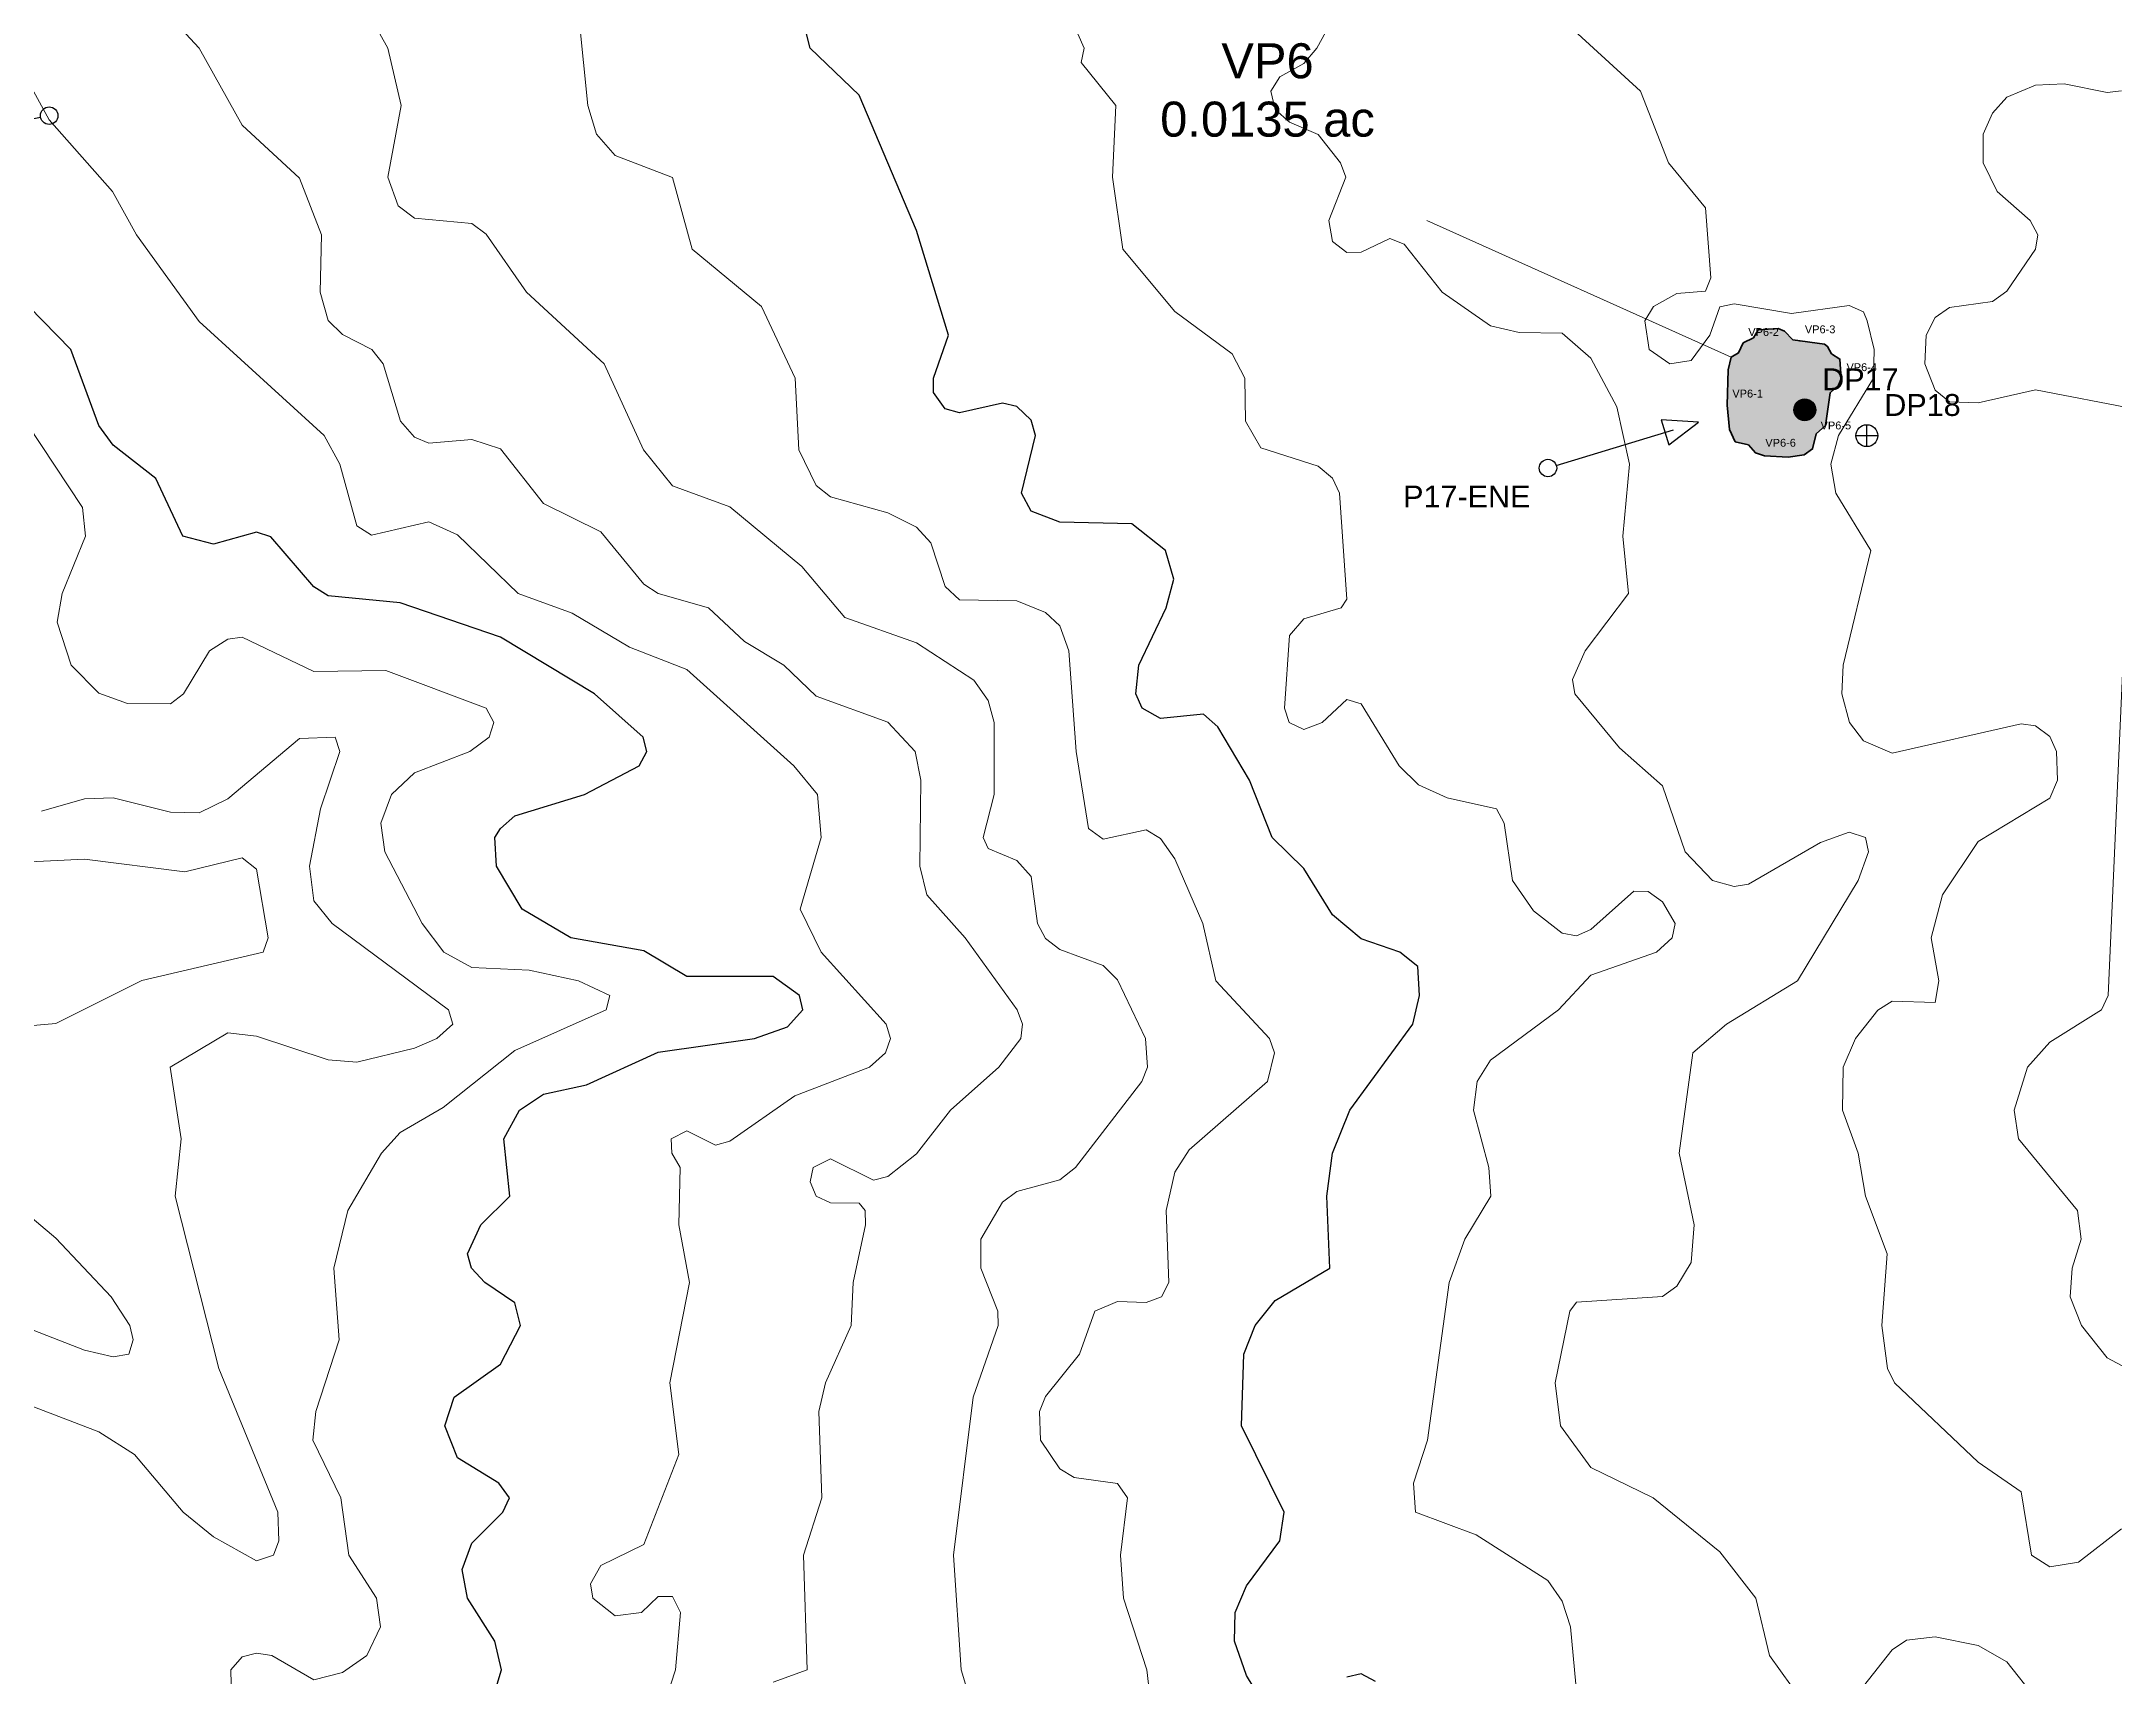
# Model space of a CAD drawing. Extents: x 6810325 to 6812275, y 1878569 to 1880689.
# Drawn here: x 6811402.1 to 6811876.2, y 1879018.4 to 1879392.1 of the extents above; entities that cross this region are included whole.
import ezdxf
from ezdxf.enums import TextEntityAlignment as Align

# ---------------------------------------------------------------- set-up
doc = ezdxf.new("R2010")
doc.units = 21
doc.header["$LTSCALE"] = 10
doc.header["$MEASUREMENT"] = 0
for name, color, linetype, lineweight in [('ANNO-LABELS', 7, 'CONTINUOUS', 18), ('ANNO-POINT-LABELS', 7, 'CONTINUOUS', 13), ('TOPO-CONTOUR-MAJOR', 34, 'CONTINUOUS', 30), ('TOPO-CONTOUR-MINOR', 36, 'CONTINUOUS', 13), ('WETL-DATA-POINT', 7, 'CONTINUOUS', 25), ('WETL-FLAG', 2, 'CONTINUOUS', 13), ('WETL-FLAG-ID', 8, 'CONTINUOUS', 13), ('WETL-PHOTO-POINT', 30, 'CONTINUOUS', 25), ('WETL-VERNAL-POOL', 6, 'CONTINUOUS', 35)]:
    doc.layers.add(name, color=color, linetype=linetype, lineweight=lineweight)
doc.layers.add('WETL-VERNAL-POOL-HATCH', color=221, linetype='CONTINUOUS', lineweight=13, transparency=0.5)
doc.styles.add('LABEL', font='arial.ttf')

# ---------------------------------------------------------------- blocks, each defined once
blk = doc.blocks.new('DP_WETLAND')
at = {"lineweight": -2}
h = blk.add_hatch(color=0, dxfattribs=at)
h.dxf.hatch_style = 1
edge = h.paths.add_edge_path()
edge.add_arc((0, 0), 2.5, 0, 360)
at = {"color": 0, "lineweight": -2}
blk.add_circle((0, 0), 2.5, dxfattribs=at)
blk = doc.blocks.new('DP_UPLAND')
at = {"color": 0, "lineweight": -2}
for p, q in [((-2.5, 0), (2.5, 0)), ((0, -2.5), (0, 2.5))]:
    blk.add_line(p, q, dxfattribs=at)
blk.add_circle((0, 0), 2.5, dxfattribs=at)
blk = doc.blocks.new('PHOTO_ARROW')
at = {"color": 0, "lineweight": -2}
blk.add_line((0, 2), (0, 30), dxfattribs=at)
blk.add_lwpolyline([(0, 36), (-3, 28), (3, 28)], close=True, dxfattribs=at)
blk.add_circle((0, 0), 2, dxfattribs=at)

msp = doc.modelspace()

# ---------------------------------------------------------------- hatches: boundary and pattern name
at = {"layer": 'WETL-VERNAL-POOL-HATCH'}
h = msp.add_hatch(color=256, dxfattribs=at)
h.dxf.hatch_style = 1
h.paths.add_polyline_path([(6811787.58, 1879308.99), (6811787.84, 1879317.03), (6811788.5, 1879319.92), (6811790.19, 1879320.94), (6811791.29, 1879323.2), (6811793.63, 1879324.41), (6811794.72, 1879326.23), (6811799.23, 1879326.47), (6811800.7, 1879325.87), (6811802.62, 1879323.88), (6811809.82, 1879322.91), (6811810.57, 1879322.43), (6811811.42, 1879320.73), (6811813.39, 1879319.53), (6811813.68, 1879315), (6811813.09, 1879313.58), (6811811.15, 1879311.82), (6811810.07, 1879304.36), (6811807.92, 1879302.4), (6811807.12, 1879298.97), (6811805.23, 1879297.64), (6811801.52, 1879297.1), (6811796.11, 1879297.39), (6811794.06, 1879298.12), (6811792.47, 1879299.93), (6811789.45, 1879300.63), (6811788.12, 1879303.44)])

# ---------------------------------------------------------------- linework, layer by layer
at = {"layer": 'ANNO-LABELS'}
msp.add_lwpolyline([(6811718.94, 1879351.19), (6811788.5, 1879319.92)], dxfattribs=at)
at = {"layer": 'TOPO-CONTOUR-MAJOR'}
for points, elevation in [([(6811680.95, 1879013.21), (6811677.67, 1879018.6), (6811674.96, 1879026.43), (6811675.07, 1879032.99), (6811677.67, 1879039.12), (6811685.33, 1879049.4), (6811686.31, 1879055.96), (6811676.56, 1879075.64), (6811677.06, 1879092.05), (6811679.62, 1879098.61), (6811684.23, 1879104.3), (6811696.71, 1879111.73), (6811696.02, 1879128.14), (6811697.34, 1879137.98), (6811701.31, 1879147.82), (6811715.74, 1879167.51), (6811717.26, 1879174.07), (6811716.89, 1879180.63), (6811712.75, 1879183.91), (6811703.92, 1879186.97), (6811697.36, 1879192.5), (6811690.8, 1879203.1), (6811683.54, 1879210.16), (6811678.36, 1879223.28), (6811671.11, 1879235.46), (6811667.83, 1879238.33), (6811657.99, 1879237.32), (6811653.81, 1879239.69), (6811652.37, 1879242.97), (6811653.05, 1879249.53), (6811659.27, 1879262.65), (6811661.07, 1879269.21), (6811659.13, 1879275.78), (6811651.43, 1879281.89), (6811635.02, 1879282.26), (6811628.46, 1879284.75), (6811626.19, 1879288.9), (6811629.39, 1879302.02), (6811628.46, 1879305.59), (6811625.18, 1879308.68), (6811621.9, 1879309.41), (6811612.06, 1879307.24), (6811608.78, 1879308.14), (6811606.1, 1879311.86), (6811606.09, 1879315.15), (6811609.56, 1879324.99), (6811602.21, 1879348.92), (6811589.09, 1879379.86), (6811577.88, 1879390.6), (6811575.4, 1879400.45)], 205), ([(6811506.31, 1879016.59), (6811507.29, 1879019.87), (6811505.75, 1879026.43), (6811499.51, 1879036.27), (6811498.3, 1879042.84), (6811500.51, 1879048.83), (6811507.61, 1879055.96), (6811509.1, 1879059.24), (6811506.67, 1879062.52), (6811497.23, 1879068.38), (6811494.36, 1879075.64), (6811496.49, 1879082.21), (6811507.07, 1879089.74), (6811511.68, 1879098.61), (6811510.35, 1879103.77), (6811503.48, 1879108.45), (6811500.42, 1879111.73), (6811499.53, 1879115.01), (6811502.55, 1879121.58), (6811509.2, 1879128.14), (6811507.82, 1879141.26), (6811511.41, 1879147.82), (6811516.91, 1879151.48), (6811526.75, 1879153.62), (6811543.16, 1879161.06), (6811565.13, 1879164.23), (6811572.69, 1879166.9), (6811576.21, 1879170.79), (6811575.49, 1879174.07), (6811569.41, 1879178.36), (6811549.72, 1879178.34), (6811539.88, 1879184.21), (6811523.13, 1879187.19), (6811512.06, 1879193.75), (6811506.2, 1879203.6), (6811505.79, 1879210.16), (6811507.07, 1879212.22), (6811510.35, 1879215.1), (6811526.25, 1879220), (6811538.81, 1879226.56), (6811540.55, 1879229.84), (6811539.72, 1879233.12), (6811528.61, 1879242.97), (6811507.07, 1879255.98), (6811484.1, 1879263.79), (6811467.7, 1879265.38), (6811464.42, 1879267.47), (6811454.58, 1879278.92), (6811451.3, 1879279.96), (6811441.45, 1879277.18), (6811434.44, 1879279.06), (6811428.27, 1879292.18), (6811418.49, 1879299.82), (6811415.21, 1879304.35), (6811408.82, 1879321.71), (6811399.21, 1879331.55)], 200), ([(6811707.2, 1879017.23), (6811703.92, 1879018.96), (6811700.64, 1879018.21)], 205)]:
    msp.add_lwpolyline(points, dxfattribs=dict(at, elevation=elevation))
at = {"layer": 'TOPO-CONTOUR-MINOR'}
for points, elevation in [([(6811615.34, 1879010.28), (6811612.46, 1879019.87), (6811610.66, 1879046.12), (6811615.16, 1879082.21), (6811620.91, 1879098.61), (6811620.82, 1879101.89), (6811616.96, 1879111.73), (6811616.93, 1879118.3), (6811621.9, 1879126.81), (6811625.18, 1879129.21), (6811635.02, 1879131.93), (6811638.58, 1879134.7), (6811653.71, 1879154.38), (6811655.01, 1879157.67), (6811654.61, 1879164.23), (6811648.15, 1879177.58), (6811644.86, 1879180.9), (6811635.02, 1879184.58), (6811631.74, 1879187.05), (6811629.91, 1879190.47), (6811628.46, 1879201.22), (6811625.18, 1879204.88), (6811618.62, 1879207.65), (6811617.46, 1879210.16), (6811619.95, 1879220), (6811619.98, 1879236.41), (6811618.62, 1879241.49), (6811615.34, 1879246.14), (6811602.21, 1879254.64), (6811585.81, 1879260.41), (6811575.97, 1879272.09), (6811559.56, 1879285.77), (6811546.44, 1879290.54), (6811539.81, 1879298.74), (6811530.77, 1879318.43), (6811513, 1879334.83), (6811503.79, 1879348.06), (6811500.51, 1879350.49), (6811487.38, 1879351.75), (6811483.66, 1879354.52), (6811481.33, 1879361.08), (6811484.37, 1879377.48), (6811481.28, 1879390.6), (6811475.82, 1879400.45)], 203), ([(6811753.02, 1879016.59), (6811751.78, 1879029.71), (6811749.85, 1879035.56), (6811746.57, 1879040.28), (6811730.17, 1879050.76), (6811716.34, 1879055.96), (6811715.83, 1879062.52), (6811719.1, 1879072.36), (6811724.04, 1879108.45), (6811727.57, 1879118.3), (6811733.54, 1879128.14), (6811733.13, 1879134.7), (6811729.62, 1879147.82), (6811730.39, 1879154.38), (6811733.45, 1879159.23), (6811749.02, 1879170.79), (6811756.41, 1879178.67), (6811771.43, 1879183.91), (6811775.04, 1879187.19), (6811775.71, 1879190.47), (6811772.82, 1879195.48), (6811769.54, 1879197.81), (6811766.26, 1879197.89), (6811756.41, 1879189.14), (6811753.13, 1879187.66), (6811749.85, 1879188.27), (6811743.29, 1879193.41), (6811738.54, 1879200.32), (6811736.6, 1879213.44), (6811734.84, 1879216.72), (6811723.6, 1879219.23), (6811717.04, 1879222.17), (6811712.56, 1879226.56), (6811703.92, 1879240.72), (6811700.64, 1879241.68), (6811694.97, 1879236.41), (6811690.8, 1879234.85), (6811687.43, 1879236.41), (6811686.36, 1879239.69), (6811687.52, 1879256.33), (6811690.8, 1879260.16), (6811699.31, 1879262.65), (6811700.64, 1879264.6), (6811698.92, 1879288.9), (6811697.36, 1879292.32), (6811694.08, 1879295), (6811680.95, 1879299.19), (6811677.43, 1879305.3), (6811677.32, 1879315.15), (6811674.39, 1879320.72), (6811661.27, 1879330.38), (6811649.39, 1879344.67), (6811647.05, 1879361.08), (6811647.78, 1879377.48), (6811639.89, 1879387.32), (6811640.59, 1879390.6), (6811636.19, 1879400.45)], 206), ([(6811802.34, 1879016.18), (6811797.31, 1879023.15), (6811794.13, 1879036.27), (6811785.94, 1879046.88), (6811770.64, 1879059.24), (6811756.41, 1879066.17), (6811749.46, 1879075.64), (6811748.26, 1879085.49), (6811751.62, 1879101.89), (6811753.13, 1879103.94), (6811772.82, 1879105.21), (6811776.1, 1879107.59), (6811779.38, 1879113.03), (6811780.06, 1879121.58), (6811776.64, 1879137.98), (6811779.72, 1879160.95), (6811787.43, 1879167.51), (6811803.7, 1879177.35), (6811817.52, 1879200.32), (6811819.92, 1879206.88), (6811819.2, 1879210.16), (6811815.47, 1879211.37), (6811808.91, 1879209.02), (6811792.5, 1879199.46), (6811789.22, 1879198.92), (6811784.27, 1879200.32), (6811778, 1879206.88), (6811772.82, 1879221.98), (6811762.97, 1879230.63), (6811752.75, 1879242.97), (6811752.23, 1879246.25), (6811755.09, 1879252.81), (6811765.02, 1879265.93), (6811763.74, 1879279.06), (6811765.26, 1879295.46), (6811762.33, 1879308.58), (6811756.41, 1879319.72), (6811749.85, 1879325.42), (6811740.01, 1879325.58), (6811733.45, 1879327.15), (6811722.39, 1879334.83), (6811713.76, 1879345.82), (6811710.48, 1879347.06), (6811703.92, 1879343.94), (6811700.64, 1879343.85), (6811697.36, 1879346.41), (6811696.53, 1879351.23), (6811700.41, 1879361.08), (6811699.21, 1879364.36), (6811694.08, 1879370.86), (6811687.52, 1879373.69), (6811684.23, 1879376.58), (6811683.26, 1879380.76), (6811685.3, 1879384.04), (6811690.8, 1879387.1), (6811693.77, 1879390.6), (6811699.15, 1879400.45)], 207), ([(6811545, 1879013.31), (6811547.07, 1879019.87), (6811548.25, 1879032.99), (6811546.44, 1879036.68), (6811543.16, 1879036.66), (6811539.31, 1879032.99), (6811533.32, 1879032.23), (6811528.2, 1879036.27), (6811527.68, 1879039.56), (6811530.04, 1879043.75), (6811539.88, 1879048.55), (6811547.86, 1879069.08), (6811545.77, 1879085.49), (6811550.27, 1879108.45), (6811547.84, 1879121.58), (6811548.14, 1879134.7), (6811546.24, 1879137.98), (6811546.11, 1879141.26), (6811549.72, 1879143.06), (6811556.28, 1879139.81), (6811559.56, 1879140.71), (6811574.42, 1879151.1), (6811591.5, 1879157.67), (6811595.11, 1879160.95), (6811596.28, 1879164.23), (6811595.26, 1879167.51), (6811580.44, 1879183.91), (6811575.57, 1879193.75), (6811580.43, 1879210.16), (6811579.55, 1879220), (6811574.14, 1879226.56), (6811549.72, 1879248.55), (6811536.6, 1879253.67), (6811523.47, 1879261.44), (6811511.12, 1879265.93), (6811497.23, 1879279.36), (6811490.67, 1879282.33), (6811477.54, 1879279.28), (6811474.26, 1879281.37), (6811470.36, 1879295.46), (6811466.78, 1879302.02), (6811438.17, 1879328.12), (6811423.84, 1879347.95), (6811418.38, 1879357.8), (6811403.87, 1879374.2), (6811392.24, 1879395.22)], 201), ([(6811656.05, 1879010.03), (6811654.87, 1879019.87), (6811649.54, 1879036.27), (6811648.89, 1879046.12), (6811650.48, 1879059.24), (6811648.15, 1879062.47), (6811638.3, 1879063.85), (6811635.02, 1879065.81), (6811630.53, 1879072.36), (6811630.37, 1879078.93), (6811631.74, 1879082.4), (6811639.52, 1879092.05), (6811642.98, 1879101.89), (6811648.15, 1879104.12), (6811654.71, 1879103.86), (6811658.24, 1879105.17), (6811659.93, 1879108.45), (6811659.3, 1879124.86), (6811661.27, 1879133.63), (6811664.55, 1879138.73), (6811682.45, 1879154.38), (6811684.11, 1879160.95), (6811682.95, 1879164.23), (6811670.7, 1879177.35), (6811667.72, 1879190.47), (6811661.27, 1879205.31), (6811657.99, 1879209.94), (6811654.71, 1879211.87), (6811644.86, 1879209.74), (6811641.58, 1879212.22), (6811638.73, 1879229.84), (6811637.02, 1879252.81), (6811635.02, 1879258.55), (6811631.74, 1879261.62), (6811625.18, 1879264.23), (6811612.06, 1879264.49), (6811608.78, 1879267.55), (6811605.49, 1879277.51), (6811602.21, 1879281.13), (6811595.65, 1879284.39), (6811582.53, 1879288.01), (6811579.25, 1879290.62), (6811575.31, 1879298.74), (6811574.43, 1879315.15), (6811566.73, 1879331.55), (6811550.88, 1879344.67), (6811546.44, 1879361.02), (6811533.32, 1879366.06), (6811529.01, 1879370.92), (6811527.07, 1879377.48), (6811525.09, 1879397.17)], 204), ([(6811569.41, 1879017.07), (6811577.19, 1879019.87), (6811576.39, 1879046.12), (6811580.54, 1879059.24), (6811579.85, 1879078.93), (6811581.41, 1879085.49), (6811587.26, 1879098.61), (6811587.7, 1879108.45), (6811590.55, 1879121.58), (6811590.49, 1879124.86), (6811589.09, 1879126.58), (6811582.53, 1879126.66), (6811579.25, 1879128.15), (6811577.89, 1879131.42), (6811578.61, 1879134.7), (6811582.53, 1879136.71), (6811592.37, 1879131.85), (6811595.65, 1879132.62), (6811602.21, 1879137.84), (6811609.97, 1879147.82), (6811621.03, 1879157.67), (6811626.1, 1879164.23), (6811626.48, 1879167.51), (6811625.22, 1879170.79), (6811613.32, 1879187.19), (6811604.54, 1879197.04), (6811602.99, 1879203.6), (6811603.17, 1879223.28), (6811601.91, 1879229.84), (6811595.65, 1879236.48), (6811579.25, 1879242.43), (6811571.9, 1879249.53), (6811562.84, 1879254.98), (6811554.62, 1879262.65), (6811543.16, 1879265.93), (6811539.88, 1879268.05), (6811530.04, 1879280), (6811516.91, 1879286.54), (6811507.07, 1879298.98), (6811500.51, 1879301.1), (6811490.67, 1879300.33), (6811487.38, 1879301.68), (6811484.22, 1879305.3), (6811480.22, 1879318.43), (6811477.68, 1879321.71), (6811470.98, 1879325.11), (6811467.7, 1879328.37), (6811465.82, 1879334.83), (6811466.12, 1879347.95), (6811461.14, 1879360.88), (6811448.01, 1879373.01), (6811438.17, 1879390.62), (6811435.09, 1879393.89)], 202), ([(6811877.8, 1879052.08), (6811867.96, 1879044.49), (6811861.4, 1879043.41), (6811857.17, 1879046.12), (6811854.84, 1879060.59), (6811845, 1879067.39), (6811825.83, 1879085.49), (6811824.28, 1879088.77), (6811823, 1879098.61), (6811824.18, 1879115.01), (6811819.21, 1879128.14), (6811817.54, 1879137.98), (6811814, 1879147.82), (6811814.1, 1879157.67), (6811816.92, 1879164.23), (6811822.03, 1879170.68), (6811825.31, 1879172.72), (6811835.15, 1879172.43), (6811835.98, 1879177.35), (6811834.22, 1879187.19), (6811836.85, 1879197.04), (6811845, 1879209.26), (6811861.4, 1879219.18), (6811863.15, 1879223.28), (6811862.92, 1879229.84), (6811861.4, 1879233.27), (6811858.12, 1879235.65), (6811854.84, 1879236.17), (6811825.31, 1879229.46), (6811818.75, 1879232.27), (6811815.58, 1879236.41), (6811813.8, 1879242.97), (6811814.1, 1879249.53), (6811820.43, 1879275.78), (6811812.42, 1879288.9), (6811811.3, 1879295.46), (6811813.02, 1879302.02), (6811821.03, 1879315.15), (6811821.2, 1879321.71), (6811819.58, 1879328.27), (6811818.75, 1879330.28), (6811815.47, 1879331.8), (6811802.34, 1879329.96), (6811789.22, 1879332.18), (6811785.94, 1879331.44), (6811783.65, 1879324.99), (6811779.38, 1879319.22), (6811774.49, 1879318.43), (6811769.76, 1879321.71), (6811768.78, 1879328.27), (6811770.78, 1879331.55), (6811776.1, 1879334.47), (6811782.66, 1879335.03), (6811783.83, 1879338.11), (6811782.66, 1879354.09), (6811774.16, 1879364.36), (6811767.74, 1879380.76), (6811753.46, 1879393.89)], 208), ([(6811881.08, 1879308.08), (6811858.12, 1879312.45), (6811845, 1879309.5), (6811838.43, 1879309.78), (6811835.15, 1879312.42), (6811832.8, 1879318.43), (6811833.11, 1879324.99), (6811835.15, 1879329), (6811838.43, 1879331.28), (6811848.28, 1879332.65), (6811851.56, 1879335.05), (6811858.1, 1879344.67), (6811858.68, 1879347.95), (6811856.87, 1879351.23), (6811849.35, 1879357.8), (6811846.11, 1879364.36), (6811846.16, 1879370.92), (6811848.28, 1879375.75), (6811851.56, 1879379.41), (6811858.12, 1879382.11), (6811864.68, 1879382.42), (6811874.52, 1879380.48), (6811877.8, 1879380.82)], 209), ([(6811445.46, 1879016.59), (6811445.43, 1879019.87), (6811448.01, 1879022.83), (6811451.3, 1879023.68), (6811454.81, 1879023.15), (6811464.42, 1879017.59), (6811470.98, 1879019.24), (6811476.49, 1879023.15), (6811479.61, 1879029.71), (6811478.72, 1879036.27), (6811472.4, 1879046.12), (6811470.54, 1879059.24), (6811464.17, 1879072.36), (6811464.87, 1879078.93), (6811470.2, 1879095.33), (6811468.94, 1879111.73), (6811472.16, 1879124.86), (6811479.84, 1879137.98), (6811484.1, 1879142.71), (6811493.95, 1879148.43), (6811510.35, 1879161.44), (6811531.26, 1879170.79), (6811532.05, 1879174.07), (6811524.94, 1879177.35), (6811513.63, 1879179.84), (6811500.51, 1879180.41), (6811494.11, 1879183.91), (6811489.2, 1879190.47), (6811480.59, 1879206.88), (6811479.69, 1879213.44), (6811482.14, 1879220), (6811487.38, 1879224.91), (6811500.09, 1879229.84), (6811504.47, 1879233.12), (6811505.57, 1879236.41), (6811503.83, 1879239.69), (6811480.82, 1879248.3), (6811464.42, 1879248.07), (6811448.01, 1879255.94), (6811444.73, 1879255.49), (6811440.55, 1879252.81), (6811434.58, 1879242.97), (6811431.61, 1879240.67), (6811421.77, 1879240.8), (6811415.21, 1879243.12), (6811408.9, 1879249.53), (6811405.73, 1879259.37), (6811406.83, 1879265.93), (6811412.17, 1879279.06), (6811411.48, 1879285.62), (6811398.8, 1879304.7)], 199), ([(6811881.08, 1879087.67), (6811874.52, 1879091.23), (6811868.64, 1879098.61), (6811866.04, 1879105.17), (6811866.46, 1879111.73), (6811868.53, 1879118.3), (6811867.68, 1879124.86), (6811854.22, 1879141.26), (6811853.21, 1879147.82), (6811856.26, 1879157.67), (6811861.4, 1879163.34), (6811873.19, 1879170.79), (6811874.69, 1879174.07), (6811878.27, 1879252.81)], 209), ([(6811392.24, 1879083.04), (6811415.21, 1879074.29), (6811423.38, 1879069.08), (6811434.54, 1879055.96), (6811441.45, 1879050.27), (6811451.3, 1879044.79), (6811455.15, 1879046.12), (6811456.4, 1879049.4), (6811456.15, 1879055.96), (6811442.65, 1879088.77), (6811432.7, 1879128.14), (6811434.06, 1879141.26), (6811431.5, 1879157.67), (6811444.73, 1879165.47), (6811451.3, 1879164.74), (6811467.7, 1879159.29), (6811474.26, 1879158.76), (6811487.38, 1879162.03), (6811492.55, 1879164.23), (6811496.18, 1879167.51), (6811495.21, 1879170.79), (6811468.57, 1879190.47), (6811464.42, 1879195.71), (6811463.38, 1879203.6), (6811465.89, 1879216.72), (6811470.31, 1879229.84), (6811469.25, 1879233.12), (6811461.14, 1879232.82), (6811444.73, 1879218.98), (6811438.17, 1879215.77), (6811431.61, 1879215.93), (6811418.49, 1879219.21), (6811411.93, 1879219.02), (6811402.08, 1879216.15)], 198), ([(6811392.24, 1879166.52), (6811405.36, 1879167.61), (6811425.05, 1879177.44), (6811452.8, 1879183.91), (6811453.96, 1879187.19), (6811451.3, 1879202.88), (6811448.01, 1879205.52), (6811434.89, 1879202.33), (6811411.93, 1879205.21), (6811379.12, 1879203.58)], 197), ([(6811398.8, 1879098.04), (6811411.93, 1879092.93), (6811418.49, 1879091.42), (6811422.07, 1879092.05), (6811423.06, 1879095.33), (6811422.28, 1879098.61), (6811418.01, 1879105.17), (6811405.36, 1879118.54), (6811395.52, 1879126.87)], 197), ([(6811858.2, 1879013.31), (6811851.56, 1879021.71), (6811845, 1879025.41), (6811835.15, 1879027.42), (6811828.59, 1879026.69), (6811825.31, 1879024.43), (6811818.75, 1879016.16)], 207)]:
    msp.add_lwpolyline(points, dxfattribs=dict(at, elevation=elevation))
at = {"layer": 'WETL-FLAG'}
for p in [(6811804.16, 1879323.68), (6811791.22, 1879323.06), (6811813.68, 1879315.02), (6811787.58, 1879308.99), (6811807.76, 1879301.7), (6811795.13, 1879297.74)]:
    msp.add_point(p, dxfattribs=at)
at = {"layer": 'WETL-VERNAL-POOL'}
msp.add_lwpolyline([(6811787.58, 1879308.99), (6811787.84, 1879317.03), (6811788.5, 1879319.92), (6811790.19, 1879320.94), (6811791.29, 1879323.2), (6811793.63, 1879324.41), (6811794.72, 1879326.23), (6811799.23, 1879326.47), (6811800.7, 1879325.87), (6811802.62, 1879323.88), (6811809.82, 1879322.91), (6811810.57, 1879322.43), (6811811.42, 1879320.73), (6811813.39, 1879319.53), (6811813.68, 1879315), (6811813.09, 1879313.58), (6811811.15, 1879311.82), (6811810.07, 1879304.36), (6811807.92, 1879302.4), (6811807.12, 1879298.97), (6811805.23, 1879297.64), (6811801.52, 1879297.1), (6811796.11, 1879297.39), (6811794.06, 1879298.12), (6811792.47, 1879299.93), (6811789.45, 1879300.63), (6811788.12, 1879303.44)], close=True, dxfattribs=at)

# ---------------------------------------------------------------- block references
at = {"layer": 'WETL-DATA-POINT'}
for name, p in [('DP_WETLAND', (6811805.34, 1879307.9)), ('DP_UPLAND', (6811819.53, 1879302.02))]:
    msp.add_blockref(name, p, dxfattribs=at)
at = {"layer": 'WETL-PHOTO-POINT'}
for p, rotation in [((6811403.87, 1879375.15), -259), ((6811746.61, 1879294.6), -73)]:
    msp.add_blockref('PHOTO_ARROW', p, dxfattribs=dict(at, rotation=rotation))

# ---------------------------------------------------------------- texts
at = {"layer": 'ANNO-LABELS', "insert": (6811682.48, 1879380.98), "char_height": 8, "attachment_point": 5, "style": 'LABEL'}
msp.add_mtext('VP6\\P0.0135 ac', dxfattribs=at)
at = {"layer": 'ANNO-POINT-LABELS', "style": 'LABEL'}
for s, p in [('DP17', (6811809.34, 1879310.9)), ('DP18', (6811823.53, 1879305.02))]:
    msp.add_text(s, height=5, dxfattribs=at).set_placement(p, align=Align.BOTTOM_LEFT)
msp.add_text('P17-ENE', height=5, dxfattribs=at).set_placement((6811742.61, 1879290.6), align=Align.TOP_RIGHT)
at = {"layer": 'WETL-FLAG-ID', "style": 'LABEL'}
for s, p in [('VP6-2', (6811792.42, 1879324.26)), ('VP6-3', (6811805.36, 1879324.88)), ('VP6-4', (6811814.88, 1879316.22)), ('VP6-1', (6811788.78, 1879310.19)), ('VP6-5', (6811808.96, 1879302.9)), ('VP6-6', (6811796.33, 1879298.94))]:
    msp.add_text(s, height=1.8, dxfattribs=at).set_placement(p, align=Align.BOTTOM_LEFT)

doc.saveas('drawing.dxf')
